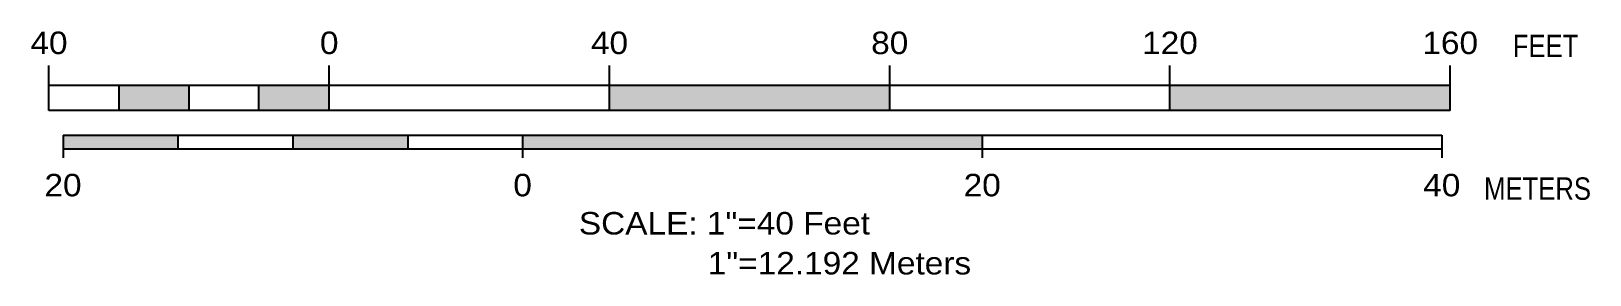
# Model space of a CAD drawing. Header units: feet. Extents: x -264 to -41, y 43 to 77.
import ezdxf
from ezdxf.enums import TextEntityAlignment as Align

# ---------------------------------------------------------------- set-up
doc = ezdxf.new("R2010")
doc.units = ezdxf.units.FT
doc.header["$MEASUREMENT"] = 0
doc.layers.add('P7TIT', color=3, linetype='Continuous')
doc.styles.add('SCALE', font='ARIALN.TTF', dxfattribs={"width": 1.3, "height": 0.007874})
doc.styles.get("Standard").update_dxf_attribs({"font": 'ARIALN.TTF'})

msp = doc.modelspace()

# ---------------------------------------------------------------- hatches: boundary and pattern name
at = {"layer": 'P7TIT'}
h = msp.add_hatch(color=256, dxfattribs=at)
h.dxf.hatch_style = 1
h.paths.add_polyline_path([(-241.25, 69.64), (-251.21, 69.64), (-251.21, 66.04), (-241.25, 66.04)])
h.paths.add_polyline_path([(-221.24, 69.64), (-231.3, 69.64), (-231.3, 66.04), (-221.24, 66.04)])
h = msp.add_hatch(color=256, dxfattribs=at)
h.dxf.hatch_style = 1
h.paths.add_polyline_path([(-141.24, 69.64), (-181.24, 69.64), (-181.24, 66.04), (-141.24, 66.04)])
h = msp.add_hatch(color=256, dxfattribs=at)
h.dxf.hatch_style = 1
h.paths.add_polyline_path([(-61.24, 69.64), (-101.24, 69.64), (-101.24, 66.04), (-61.24, 66.04)])
h = msp.add_hatch(color=256, dxfattribs=at)
h.dxf.hatch_style = 1
h.paths.add_polyline_path([(-242.84, 62.52), (-259.24, 62.52), (-259.24, 60.52), (-242.84, 60.52)])
h = msp.add_hatch(color=256, dxfattribs=at)
h.dxf.hatch_style = 1
h.paths.add_polyline_path([(-210.04, 62.52), (-226.44, 62.52), (-226.44, 60.52), (-210.04, 60.52)])
h = msp.add_hatch(color=256, dxfattribs=at)
h.dxf.hatch_style = 1
h.paths.add_polyline_path([(-128.04, 62.52), (-193.64, 62.52), (-193.64, 60.52), (-128.04, 60.52)])

# ---------------------------------------------------------------- linework, layer by layer
for p, q in [((-261.24, 66.04), (-261.24, 72.44)), ((-221.24, 66.04), (-221.24, 72.44)), ((-181.24, 66.04), (-181.24, 72.44)), ((-141.24, 66.04), (-141.24, 72.44)), ((-101.24, 66.04), (-101.24, 72.44)), ((-61.24, 66.04), (-61.24, 72.44)), ((-261.24, 69.64), (-61.24, 69.64)), ((-251.21, 66.04), (-251.21, 69.64)), ((-241.25, 66.04), (-241.25, 69.64)), ((-231.3, 66.04), (-231.3, 69.64)), ((-61.24, 66.04), (-261.24, 66.04)), ((-259.24, 62.52), (-259.24, 60.52)), ((-259.24, 62.52), (-62.44, 62.52)), ((-259.24, 62.52), (-259.24, 59.32)), ((-242.84, 62.52), (-242.84, 60.52)), ((-226.44, 62.52), (-226.44, 60.52)), ((-210.04, 62.52), (-210.04, 60.52)), ((-193.64, 62.52), (-193.64, 59.32)), ((-128.04, 62.52), (-128.04, 59.32)), ((-62.44, 62.52), (-62.44, 59.32)), ((-62.44, 60.52), (-259.24, 60.52))]:
    msp.add_line(p, q, dxfattribs=at)

# ---------------------------------------------------------------- texts
at = {"layer": 'P7TIT', "style": 'SCALE', "width": 1.3}
for s, p in [('40', (-261.24, 74.08)), ('0', (-221.24, 74.08)), ('40', (-181.24, 74.08)), ('80', (-141.24, 74.08)), ('120', (-101.24, 74.08)), ('160', (-61.24, 74.08)), ('20', (-259.24, 53.82)), ('0', (-193.64, 53.82)), ('20', (-128.04, 53.82)), ('40', (-62.44, 53.82))]:
    msp.add_text(s, height=3.2, dxfattribs=at).set_placement(p, align=Align.CENTER)
at = {"layer": 'P7TIT'}
for s, p in [('FEET', (-52.31, 73.64)), ('METERS', (-56.41, 53.32))]:
    msp.add_text(s, height=3.2, dxfattribs=at).set_placement(p)
at = {"layer": 'P7TIT', "style": 'SCALE', "width": 1.3}
for s, p in [('SCALE: 1"=40 Feet', (-185.61, 48.38)), ('1"=12.192 Meters', (-167.21, 42.69))]:
    msp.add_text(s, height=3.2, dxfattribs=at).set_placement(p)

doc.saveas('drawing.dxf')
